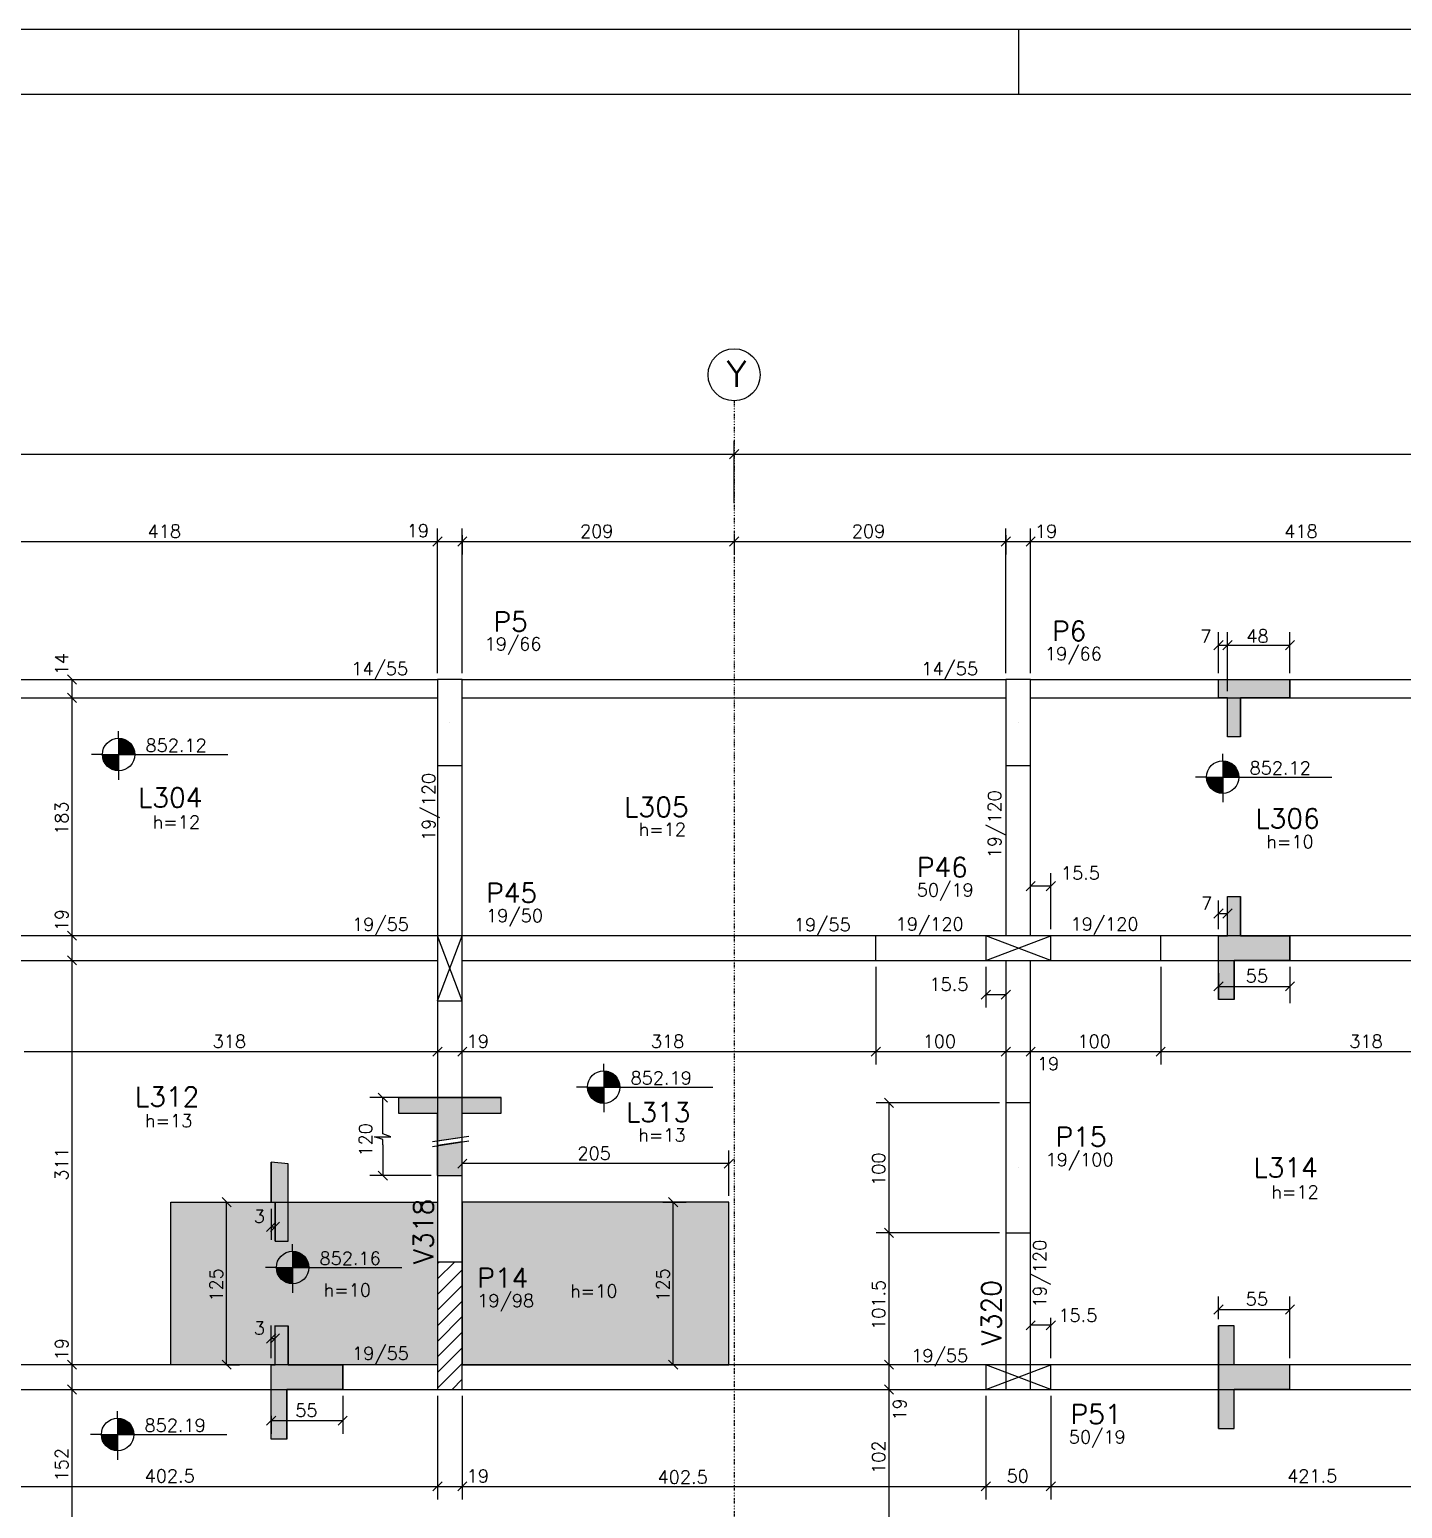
# Model space of a CAD drawing. Extents: x 515 to 6699, y 737 to 3707.
# Drawn here: x 2601 to 3656, y 2570 to 3707 of the extents above; entities that cross this region are included whole.
import ezdxf

# ---------------------------------------------------------------- set-up
doc = ezdxf.new("R2010")
doc.units = 0
doc.header["$MEASUREMENT"] = 0
doc.linetypes.add('ESTILO_TQS_0004', pattern=[2, 0.5, -0.4, 0.1, -0.4, 0.1, -0.5])
for name, color, linetype in [('1', 1, 'CONTINUOUS'), ('2', 2, 'CONTINUOUS'), ('3', 3, 'CONTINUOUS'), ('4', 4, 'CONTINUOUS'), ('6', 6, 'CONTINUOUS'), ('7', 7, 'CONTINUOUS'), ('8', 8, 'CONTINUOUS'), ('9', 9, 'CONTINUOUS')]:
    doc.layers.add(name, color=color, linetype=linetype)
doc.styles.get("Standard").update_dxf_attribs({"font": 'ROMANS.SHX'})

msp = doc.modelspace()

# ---------------------------------------------------------------- linework, layer by layer
at = {"layer": '1', "linetype": 'Continuous'}
for p, q in [((2914.3825, 2960.038), (2933.3825, 3010.038)), ((2933.3825, 2960.038), (2914.3825, 3010.038)), ((3335.8825, 2991.038), (3385.8825, 3010.038)), ((3385.8825, 2991.038), (3335.8825, 3010.038)), ((2910.467925, 2851.730224), (2938.433176, 2855.83434)), ((2910.467925, 2848.006061), (2938.433176, 2852.110176)), ((3335.8825, 2661.038), (3385.8825, 2680.038)), ((3385.8825, 2661.038), (3335.8825, 2680.038))]:
    msp.add_line(p, q, dxfattribs=at)
msp.add_lwpolyline([(514.61858, 736.941975), (6698.852905, 736.941975), (6698.852905, 3706.941975), (514.61858, 3706.941975), (514.61858, 736.941975)], dxfattribs=at)
at = {"layer": '2', "linetype": 'Continuous'}
for p, q in [((3138.846966, 3376.858025), (3145.918034, 3383.929093)), ((3138.846966, 3376.858025), (3145.918034, 3383.929093)), ((2910.846966, 3309.597604), (2917.918034, 3316.668672)), ((2910.846966, 3309.597604), (2917.918034, 3316.668672)), ((2929.846966, 3309.597604), (2936.918034, 3316.668672)), ((2929.846966, 3309.597604), (2936.918034, 3316.668672)), ((2929.846966, 3309.597604), (2936.918034, 3316.668672)), ((3138.846966, 3309.597604), (3145.918034, 3316.668672)), ((3138.846966, 3309.597604), (3145.918034, 3316.668672)), ((3347.846966, 3309.597604), (3354.918034, 3316.668672)), ((3347.846966, 3309.597604), (3354.918034, 3316.668672)), ((3347.846966, 3309.597604), (3354.918034, 3316.668672)), ((3366.846966, 3309.597604), (3373.918034, 3316.668672)), ((3366.846966, 3309.597604), (3373.918034, 3316.668672)), ((3511.262317, 3229.908119), (3518.333385, 3236.979187)), ((3518.262317, 3229.908119), (3525.333385, 3236.979187)), ((3518.262317, 3229.908119), (3525.333385, 3236.979187)), ((3566.262317, 3229.908119), (3573.333385, 3236.979187)), ((2636.84433, 3203.502466), (2629.773263, 3210.573534)), ((2636.84433, 3189.502466), (2629.773263, 3196.573534)), ((2636.84433, 3189.502466), (2629.773263, 3196.573534)), ((2923.8825, 3174.038), (2923.8825, 3174.038)), ((3360.8825, 3174.038), (3360.8825, 3174.038)), ((3373.918034, 3051.649836), (3366.846966, 3044.578768)), ((3389.418034, 3051.649836), (3382.346966, 3044.578768)), ((3511.262317, 3023.490405), (3518.333385, 3030.561473)), ((3518.262317, 3023.490405), (3525.333385, 3030.561473)), ((2636.84433, 3006.502466), (2629.773263, 3013.573534)), ((2636.84433, 3006.502466), (2629.773263, 3013.573534)), ((2636.84433, 2987.502466), (2629.773263, 2994.573534)), ((2636.84433, 2987.502466), (2629.773263, 2994.573534)), ((3511.262317, 2967.483467), (3518.333385, 2974.554535)), ((3566.262317, 2967.483467), (3573.333385, 2974.554535)), ((3332.346966, 2961.12674), (3339.418034, 2968.197808)), ((3347.846966, 2961.12674), (3354.918034, 2968.197808)), ((2910.846966, 2917.292242), (2917.918034, 2924.36331)), ((2910.846966, 2917.292242), (2917.918034, 2924.36331)), ((2929.846966, 2917.292242), (2936.918034, 2924.36331)), ((2929.846966, 2917.292242), (2936.918034, 2924.36331)), ((3247.846966, 2917.292242), (3254.918034, 2924.36331)), ((3247.846966, 2917.292242), (3254.918034, 2924.36331)), ((3347.846966, 2917.292242), (3354.918034, 2924.36331)), ((3347.846966, 2917.292242), (3354.918034, 2924.36331)), ((3366.846966, 2917.292242), (3373.918034, 2924.36331)), ((3366.846966, 2917.292242), (3373.918034, 2924.36331)), ((3466.846966, 2917.292242), (3473.918034, 2924.36331)), ((3466.846966, 2917.292242), (3473.918034, 2924.36331)), ((2875.740486, 2881.93779), (2868.669419, 2889.008857)), ((3265.029839, 2878.002466), (3257.958771, 2885.073534)), ((3265.029839, 2878.002466), (3257.958771, 2885.073534)), ((2936.918034, 2838.239998), (2929.846966, 2831.16893)), ((3141.918034, 2838.239998), (3134.846966, 2831.16893)), ((2875.740486, 2821.93779), (2868.669419, 2829.008857)), ((3360.8825, 2831.538), (3360.8825, 2831.538)), ((2755.685704, 2801.502466), (2748.614636, 2808.573534)), ((3099.123676, 2801.502466), (3092.052608, 2808.573534)), ((2782.867199, 2782.628406), (2789.938267, 2789.699474)), ((2785.867199, 2782.628406), (2792.938267, 2789.699474)), ((3265.029839, 2778.002466), (3257.958771, 2785.073534)), ((3265.029839, 2778.002466), (3257.958771, 2785.073534)), ((3511.262317, 2719.036682), (3518.333385, 2726.10775)), ((3566.262317, 2719.036682), (3573.333385, 2726.10775)), ((2923.8825, 2710.038), (2923.8825, 2710.038)), ((3373.918034, 2713.906885), (3366.846966, 2706.835818)), ((3389.418034, 2713.906885), (3382.346966, 2706.835818)), ((2782.867199, 2696.654847), (2789.938267, 2703.725915)), ((2785.867199, 2696.654847), (2792.938267, 2703.725915)), ((2636.84433, 2676.502466), (2629.773263, 2683.573534)), ((2636.84433, 2676.502466), (2629.773263, 2683.573534)), ((2636.84433, 2676.502466), (2629.773263, 2683.573534)), ((2755.685704, 2676.502466), (2748.614636, 2683.573534)), ((3099.123676, 2676.502466), (3092.052608, 2683.573534)), ((3265.029839, 2676.502466), (3257.958771, 2683.573534)), ((3265.029839, 2676.502466), (3257.958771, 2683.573534)), ((2636.84433, 2657.502466), (2629.773263, 2664.573534)), ((2636.84433, 2657.502466), (2629.773263, 2664.573534)), ((3265.029839, 2657.502466), (3257.958771, 2664.573534)), ((3265.029839, 2657.502466), (3257.958771, 2664.573534)), ((2789.938267, 2640.500066), (2782.867199, 2633.428998)), ((2844.938267, 2640.500066), (2837.867199, 2633.428998)), ((2910.846966, 2582.915112), (2917.918034, 2589.986179)), ((2910.846966, 2582.915112), (2917.918034, 2589.986179)), ((2929.846966, 2582.915112), (2936.918034, 2589.986179)), ((2929.846966, 2582.915112), (2936.918034, 2589.986179)), ((3332.346966, 2582.915112), (3339.418034, 2589.986179)), ((3332.346966, 2582.915112), (3339.418034, 2589.986179)), ((3382.346966, 2582.915112), (3389.418034, 2589.986179)), ((3382.346966, 2582.915112), (3389.418034, 2589.986179))]:
    msp.add_line(p, q, dxfattribs=at)
at = {"layer": '3', "linetype": 'Continuous'}
for p, q in [((3361.113723, 3706.941975), (3361.113723, 3656.942475)), ((2496.3825, 3207.038), (2914.3825, 3207.038)), ((2933.3825, 3207.038), (3351.3825, 3207.038)), ((3370.3825, 3207.038), (3788.3825, 3207.038)), ((2496.3825, 3193.038), (2914.3825, 3193.038)), ((2933.3825, 3193.038), (3351.3825, 3193.038)), ((3370.3825, 3193.038), (3788.3825, 3193.038)), ((2669.110199, 3161.867608), (2669.110199, 3167.372352)), ((2669.110199, 3161.867608), (2669.110199, 3136.867608)), ((2669.110199, 3161.260261), (2672.959324, 3161.260261)), ((2669.110199, 3160.467412), (2674.858662, 3160.467412)), ((2669.110199, 3159.674563), (2676.182457, 3159.674563)), ((2669.110199, 3158.881702), (2677.217718, 3158.881702)), ((2669.110199, 3158.088912), (2678.065058, 3158.088912)), ((2669.110199, 3157.296063), (2678.774067, 3157.296063)), ((2669.110199, 3156.503202), (2679.373403, 3156.503202)), ((2669.110199, 3155.710353), (2679.881426, 3155.710353)), ((2669.110199, 3154.917504), (2680.310579, 3154.917504)), ((2669.110199, 3154.124655), (2680.669638, 3154.124655)), ((2669.110199, 3153.331806), (2680.964943, 3153.331806)), ((2669.110199, 3152.539004), (2681.201216, 3152.539004)), ((2669.110199, 3151.746155), (2681.381794, 3151.746155)), ((2669.110199, 3150.953306), (2681.509205, 3150.953306)), ((2656.610199, 3149.367608), (2648.183495, 3149.367608)), ((2669.110151, 3148.574807), (2656.610151, 3148.574807)), ((2656.610199, 3149.367608), (2681.610199, 3149.367608)), ((2669.110151, 3147.781958), (2656.711145, 3147.781958)), ((2669.110151, 3146.989109), (2656.838509, 3146.989109)), ((2669.110151, 3146.19626), (2657.019134, 3146.19626)), ((2669.110151, 3145.403458), (2657.255407, 3145.403458)), ((2669.110151, 3144.610561), (2657.550713, 3144.610561)), ((2669.110151, 3143.81776), (2657.909771, 3143.81776)), ((2669.110151, 3143.024911), (2658.338924, 3143.024911)), ((2669.110151, 3142.232062), (2658.846947, 3142.232062)), ((2669.110151, 3141.439213), (2659.446331, 3141.439213)), ((2669.110151, 3140.646412), (2660.155292, 3140.646412)), ((2669.110151, 3139.853503), (2661.002632, 3139.853503)), ((2669.110199, 3150.160457), (2681.610199, 3150.160457)), ((2681.610199, 3149.367608), (2753.032948, 3149.367608)), ((3518.058872, 3144.475161), (3518.058872, 3149.979905)), ((3518.058872, 3144.475161), (3518.058872, 3119.475161)), ((3518.058872, 3143.867813), (3521.907997, 3143.867813)), ((3518.058872, 3143.074964), (3523.807335, 3143.074964)), ((3518.058872, 3142.282115), (3525.13113, 3142.282115)), ((3518.058872, 3141.489254), (3526.166391, 3141.489254)), ((3518.058872, 3140.696465), (3527.013731, 3140.696465)), ((3518.058872, 3139.903616), (3527.72274, 3139.903616)), ((2669.110151, 3139.060701), (2662.037893, 3139.060701)), ((2669.110151, 3138.267852), (2663.361689, 3138.267852)), ((2669.110151, 3137.475003), (2665.261074, 3137.475003)), ((2669.110199, 3136.867608), (2669.110199, 3129.999076)), ((3505.558872, 3131.975161), (3497.132168, 3131.975161)), ((3518.058824, 3131.182359), (3505.558824, 3131.182359)), ((3505.558872, 3131.975161), (3530.558872, 3131.975161)), ((3518.058824, 3130.38951), (3505.659818, 3130.38951)), ((3518.058824, 3129.596661), (3505.787182, 3129.596661)), ((3518.058824, 3128.803812), (3505.967808, 3128.803812)), ((3518.058824, 3128.011011), (3506.20408, 3128.011011)), ((3518.058872, 3139.110755), (3528.322077, 3139.110755)), ((3518.058872, 3138.317906), (3528.830099, 3138.317906)), ((3518.058872, 3137.525056), (3529.259252, 3137.525056)), ((3518.058872, 3136.732207), (3529.618311, 3136.732207)), ((3518.058872, 3135.939358), (3529.913616, 3135.939358)), ((3518.058872, 3135.146557), (3530.149889, 3135.146557)), ((3518.058872, 3134.353708), (3530.330467, 3134.353708)), ((3518.058872, 3133.560859), (3530.457878, 3133.560859)), ((3518.058872, 3132.76801), (3530.558872, 3132.76801)), ((3530.558872, 3131.975161), (3601.981621, 3131.975161)), ((3518.058824, 3127.218114), (3506.499386, 3127.218114)), ((3518.058824, 3126.425313), (3506.858444, 3126.425313)), ((3518.058824, 3125.632464), (3507.287597, 3125.632464)), ((3518.058824, 3124.839614), (3507.79562, 3124.839614)), ((3518.058824, 3124.046765), (3508.395004, 3124.046765)), ((3518.058824, 3123.253964), (3509.103966, 3123.253964)), ((3518.058824, 3122.461055), (3509.951305, 3122.461055)), ((3518.058824, 3121.668254), (3510.986566, 3121.668254)), ((3518.058824, 3120.875405), (3512.310362, 3120.875405)), ((3518.058824, 3120.082556), (3514.209747, 3120.082556)), ((3518.058872, 3119.475161), (3518.058872, 3112.606628)), ((3251.3825, 2991.038), (3251.3825, 3010.038)), ((3470.3825, 2991.038), (3470.3825, 3010.038)), ((3042.083525, 2906.067818), (3042.083525, 2911.572562)), ((3042.083525, 2906.067818), (3042.083525, 2881.067818)), ((3042.083525, 2905.460471), (3045.93265, 2905.460471)), ((3042.083525, 2904.667622), (3047.831987, 2904.667622)), ((3042.083525, 2903.874773), (3049.155783, 2903.874773)), ((3042.083525, 2903.081912), (3050.191044, 2903.081912)), ((3042.083525, 2902.289122), (3051.038384, 2902.289122)), ((3042.083525, 2901.496273), (3051.747393, 2901.496273)), ((3042.083525, 2900.703412), (3052.346729, 2900.703412)), ((3029.583525, 2893.567818), (3021.156821, 2893.567818)), ((3042.083477, 2892.775017), (3029.583477, 2892.775017)), ((3029.583525, 2893.567818), (3054.583525, 2893.567818)), ((3042.083477, 2891.982168), (3029.684471, 2891.982168)), ((3042.083477, 2891.189319), (3029.811834, 2891.189319)), ((3042.083477, 2890.39647), (3029.99246, 2890.39647)), ((3042.083477, 2889.603668), (3030.228733, 2889.603668)), ((3042.083525, 2899.910563), (3052.854752, 2899.910563)), ((3042.083525, 2899.117714), (3053.283905, 2899.117714)), ((3042.083525, 2898.324865), (3053.642963, 2898.324865)), ((3042.083525, 2897.532016), (3053.938269, 2897.532016)), ((3042.083525, 2896.739215), (3054.174542, 2896.739215)), ((3042.083525, 2895.946365), (3054.35512, 2895.946365)), ((3042.083525, 2895.153516), (3054.482531, 2895.153516)), ((3042.083525, 2894.360667), (3054.583525, 2894.360667)), ((3054.583525, 2893.567818), (3126.006274, 2893.567818)), ((3042.083477, 2888.810772), (3030.524038, 2888.810772)), ((3042.083477, 2888.01797), (3030.883097, 2888.01797)), ((3042.083477, 2887.225121), (3031.31225, 2887.225121)), ((3042.083477, 2886.432272), (3031.820273, 2886.432272)), ((3042.083477, 2885.639423), (3032.419657, 2885.639423)), ((3042.083477, 2884.846622), (3033.128618, 2884.846622)), ((3042.083477, 2884.053713), (3033.975958, 2884.053713)), ((3042.083477, 2883.260912), (3035.011219, 2883.260912)), ((3042.083477, 2882.468062), (3036.335014, 2882.468062)), ((3042.083477, 2881.675213), (3038.2344, 2881.675213)), ((3042.083525, 2881.067818), (3042.083525, 2874.199286)), ((2802.927009, 2767.299037), (2802.927009, 2772.803781)), ((2802.927009, 2767.299037), (2802.927009, 2742.299037)), ((2802.927009, 2766.691689), (2806.776134, 2766.691689)), ((2802.927009, 2765.89884), (2808.675472, 2765.89884)), ((2802.927009, 2765.105991), (2809.999267, 2765.105991)), ((2802.927009, 2764.31313), (2811.034528, 2764.31313)), ((2790.427009, 2754.799037), (2782.000305, 2754.799037)), ((2802.926962, 2754.006236), (2790.426962, 2754.006236)), ((2790.427009, 2754.799037), (2815.427009, 2754.799037)), ((2802.926962, 2753.213386), (2790.527956, 2753.213386)), ((2802.927009, 2763.520341), (2811.881868, 2763.520341)), ((2802.927009, 2762.727492), (2812.590877, 2762.727492)), ((2802.927009, 2761.934631), (2813.190214, 2761.934631)), ((2802.927009, 2761.141782), (2813.698236, 2761.141782)), ((2802.927009, 2760.348933), (2814.12739, 2760.348933)), ((2802.927009, 2759.556084), (2814.486448, 2759.556084)), ((2802.927009, 2758.763235), (2814.781753, 2758.763235)), ((2802.927009, 2757.970433), (2815.018026, 2757.970433)), ((2802.927009, 2757.177584), (2815.198604, 2757.177584)), ((2802.927009, 2756.384735), (2815.326015, 2756.384735)), ((2802.927009, 2755.591886), (2815.427009, 2755.591886)), ((2815.427009, 2754.799037), (2886.849758, 2754.799037)), ((2914.3825, 2746.091086), (2927.329414, 2759.038)), ((2914.3825, 2758.111901), (2915.308599, 2759.038)), ((2914.3825, 2734.070271), (2933.3825, 2753.070271)), ((2802.926962, 2752.420537), (2790.655319, 2752.420537)), ((2802.926962, 2751.627688), (2790.835945, 2751.627688)), ((2802.926962, 2750.834887), (2791.072218, 2750.834887)), ((2802.926962, 2750.04199), (2791.367523, 2750.04199)), ((2802.926962, 2749.249189), (2791.726581, 2749.249189)), ((2802.926962, 2748.45634), (2792.155735, 2748.45634)), ((2802.926962, 2747.663491), (2792.663757, 2747.663491)), ((2802.926962, 2746.870642), (2793.263141, 2746.870642)), ((2802.926962, 2746.07784), (2793.972103, 2746.07784)), ((2802.926962, 2745.284932), (2794.819442, 2745.284932)), ((2802.926962, 2744.49213), (2795.854704, 2744.49213)), ((2802.926962, 2743.699281), (2797.178499, 2743.699281)), ((2802.926962, 2742.906432), (2799.077884, 2742.906432)), ((2802.927009, 2742.299037), (2802.927009, 2735.430505)), ((2914.3825, 2722.049456), (2933.3825, 2741.049456)), ((2914.3825, 2710.02864), (2933.3825, 2729.02864)), ((2914.3825, 2698.007825), (2933.3825, 2717.007825)), ((2914.3825, 2685.98701), (2933.3825, 2704.98701)), ((2914.3825, 2673.966194), (2933.3825, 2692.966194)), ((2914.3825, 2661.945379), (2933.3825, 2680.945379)), ((2925.495936, 2661.038), (2933.3825, 2668.924564)), ((2668.349524, 2638.878794), (2668.349524, 2644.383538)), ((2668.349524, 2638.878794), (2668.349524, 2613.878794)), ((2668.349524, 2638.271446), (2672.198649, 2638.271446)), ((2668.349524, 2637.478597), (2674.097987, 2637.478597)), ((2668.349524, 2636.685748), (2675.421782, 2636.685748)), ((2668.349524, 2635.892887), (2676.457043, 2635.892887)), ((2668.349524, 2635.100097), (2677.304383, 2635.100097)), ((2668.349524, 2634.307248), (2678.013392, 2634.307248)), ((2668.349524, 2633.514387), (2678.612728, 2633.514387)), ((2668.349524, 2632.721538), (2679.120751, 2632.721538)), ((2668.349524, 2631.928689), (2679.549904, 2631.928689)), ((2668.349524, 2631.13584), (2679.908963, 2631.13584)), ((2668.349524, 2630.342991), (2680.204268, 2630.342991)), ((2668.349524, 2629.55019), (2680.440541, 2629.55019)), ((2668.349524, 2628.757341), (2680.621119, 2628.757341)), ((2668.349524, 2627.964492), (2680.74853, 2627.964492)), ((2655.849524, 2626.378794), (2647.42282, 2626.378794)), ((2668.349476, 2625.585992), (2655.849476, 2625.585992)), ((2655.849524, 2626.378794), (2680.849524, 2626.378794)), ((2668.349476, 2624.793143), (2655.95047, 2624.793143)), ((2668.349476, 2624.000294), (2656.077833, 2624.000294)), ((2668.349476, 2623.207445), (2656.258459, 2623.207445)), ((2668.349476, 2622.414644), (2656.494732, 2622.414644)), ((2668.349476, 2621.621747), (2656.790037, 2621.621747)), ((2668.349476, 2620.828945), (2657.149096, 2620.828945)), ((2668.349476, 2620.036096), (2657.578249, 2620.036096)), ((2668.349476, 2619.243247), (2658.086272, 2619.243247)), ((2668.349476, 2618.450398), (2658.685656, 2618.450398)), ((2668.349476, 2617.657597), (2659.394617, 2617.657597)), ((2668.349476, 2616.864688), (2660.241957, 2616.864688)), ((2668.349524, 2627.171643), (2680.849524, 2627.171643)), ((2680.849524, 2626.378794), (2752.272273, 2626.378794)), ((2668.349476, 2616.071887), (2661.277218, 2616.071887)), ((2668.349476, 2615.279038), (2662.601013, 2615.279038)), ((2668.349476, 2614.486189), (2664.500399, 2614.486189)), ((2668.349524, 2613.878794), (2668.349524, 2607.010261))]:
    msp.add_line(p, q, dxfattribs=at)
for points in [[(2914.3825, 3141.038), (2914.3825, 3010.038)], [(2933.3825, 3010.038), (2933.3825, 3141.038)], [(3351.3825, 3141.038), (3351.3825, 3010.038)], [(3370.3825, 3010.038), (3370.3825, 3141.038)], [(2914.3825, 3010.038), (2511.8825, 3010.038)], [(3351.3825, 3010.038), (2933.3825, 3010.038)], [(3788.3825, 3010.038), (3370.3825, 3010.038)], [(2511.8825, 2991.038), (2914.3825, 2991.038)], [(2914.3825, 2991.038), (2914.3825, 2759.038)], [(2933.3825, 2991.038), (3351.3825, 2991.038)], [(2933.3825, 2759.038), (2933.3825, 2991.038)], [(3351.3825, 2991.038), (3351.3825, 2881.538)], [(3370.3825, 2991.038), (3788.3825, 2991.038)], [(3370.3825, 2881.538), (3370.3825, 2991.038)], [(3351.3825, 2781.538), (3351.3825, 2661.038)], [(3370.3825, 2661.038), (3370.3825, 2781.538)], [(2914.3825, 2680.038), (2496.3825, 2680.038)], [(3351.3825, 2680.038), (2933.3825, 2680.038)], [(3788.3825, 2680.038), (3370.3825, 2680.038)], [(2496.3825, 2661.038), (2914.3825, 2661.038)], [(2933.3825, 2661.038), (3360.8825, 2661.038)], [(3360.8825, 2661.038), (3797.8825, 2661.038)]]:
    msp.add_lwpolyline(points, dxfattribs=at)
at = {"layer": '3', "linetype": 'ESTILO_TQS_0004'}
for points in [[(2709.3825, 2805.038), (2914.3825, 2805.038), (2914.3825, 2680.038), (2709.3825, 2680.038), (2709.3825, 2805.038)], [(3138.3825, 2805.038), (2933.3825, 2805.038), (2933.3825, 2680.038), (3138.3825, 2680.038), (3138.3825, 2805.038)]]:
    msp.add_lwpolyline(points, dxfattribs=at)
at = {"layer": '3', "linetype": 'Continuous'}
for centre, radius in [((3142.3825, 3441.421115), 20), ((2669.110199, 3149.367608), 12.5), ((3518.058872, 3131.975161), 12.5), ((3042.083525, 2893.567818), 12.5), ((2802.927009, 2754.799037), 12.5), ((2668.349524, 2626.378794), 12.5)]:
    msp.add_circle(centre, radius, dxfattribs=at)
at = {"layer": '6', "linetype": 'Continuous'}
for p, q in [((3514.797851, 3193.038), (3514.797851, 3207.038)), ((3514.797851, 3207.038), (3569.797851, 3207.038)), ((3569.797851, 3193.038), (3569.797851, 3207.038)), ((3514.797851, 3193.038), (3521.797851, 3193.038)), ((3521.797851, 3163.038), (3521.797851, 3193.038)), ((3531.797851, 3163.038), (3531.797851, 3193.038)), ((3531.797851, 3193.038), (3569.797851, 3193.038)), ((3521.797851, 3163.038), (3521.797851, 3163.038)), ((3521.797851, 3010.038), (3521.797851, 3040.038)), ((3531.797851, 3010.038), (3531.797851, 3040.038)), ((3514.797851, 2991.038), (3514.797851, 3010.038)), ((3514.797851, 3010.038), (3521.797851, 3010.038)), ((3521.797851, 3010.038), (3521.797851, 3010.038)), ((3531.797851, 3010.038), (3569.797851, 3010.038)), ((3569.797851, 2991.038), (3569.797851, 3010.038)), ((3514.797851, 2961.038), (3514.797851, 2991.038)), ((3526.797851, 2961.038), (3526.797851, 2991.038)), ((3526.797851, 2991.038), (3569.797851, 2991.038)), ((2884.3825, 2885.473324), (2914.3825, 2885.473324)), ((2914.3825, 2885.473324), (2933.3825, 2885.473324)), ((2933.3825, 2885.473324), (2963.3825, 2885.473324)), ((2884.3825, 2873.473324), (2914.3825, 2873.473324)), ((2914.3825, 2825.473324), (2914.3825, 2873.473324)), ((2933.3825, 2825.473324), (2933.3825, 2873.473324)), ((2933.3825, 2873.473324), (2963.3825, 2873.473324)), ((2786.402733, 2805.038), (2786.402733, 2835.931727)), ((2799.402733, 2775.038), (2799.402733, 2834.629581)), ((2914.3825, 2825.473324), (2933.3825, 2825.473324)), ((2786.402733, 2805.038), (2789.402733, 2805.038)), ((2789.402733, 2775.038), (2789.402733, 2805.038)), ((2789.402733, 2680.038), (2789.402733, 2710.038)), ((2799.402733, 2680.038), (2799.402733, 2710.038)), ((3514.797851, 2680.038), (3514.797851, 2710.038)), ((3526.797851, 2680.038), (3526.797851, 2710.038)), ((2786.402733, 2661.038), (2786.402733, 2680.038)), ((2786.402733, 2680.038), (2789.402733, 2680.038)), ((2799.402733, 2680.038), (2841.402733, 2680.038)), ((2841.402733, 2661.038), (2841.402733, 2680.038)), ((3514.797851, 2661.038), (3514.797851, 2680.038)), ((3569.797851, 2680.038), (3526.797851, 2680.038)), ((3569.797851, 2661.038), (3569.797851, 2680.038)), ((2786.402733, 2622.86278), (2786.402733, 2661.038)), ((2798.402733, 2622.86278), (2798.402733, 2661.038)), ((2798.402733, 2661.038), (2841.402733, 2661.038)), ((3514.797851, 2631.038), (3514.797851, 2661.038)), ((3526.797851, 2631.038), (3526.797851, 2661.038)), ((3569.797851, 2661.038), (3526.797851, 2661.038))]:
    msp.add_line(p, q, dxfattribs=at)
msp.add_lwpolyline([(664.621047, 786.94355), (6648.857311, 786.94355), (6648.857311, 3656.942475), (664.621047, 3656.942475), (664.621047, 786.94355)], dxfattribs=at)
at = {"layer": '7', "linetype": 'Continuous'}
for points in [[(2914.3825, 3141.038), (2933.3825, 3141.038), (2933.3825, 3207.038), (2914.3825, 3207.038), (2914.3825, 3141.038)], [(3351.3825, 3141.038), (3370.3825, 3141.038), (3370.3825, 3207.038), (3351.3825, 3207.038), (3351.3825, 3141.038)], [(2914.3825, 2960.038), (2933.3825, 2960.038), (2933.3825, 3010.038), (2914.3825, 3010.038), (2914.3825, 2960.038)], [(3335.8825, 2991.038), (3385.8825, 2991.038), (3385.8825, 3010.038), (3335.8825, 3010.038), (3335.8825, 2991.038)], [(3351.3825, 2781.538), (3370.3825, 2781.538), (3370.3825, 2881.538), (3351.3825, 2881.538), (3351.3825, 2781.538)], [(2914.3825, 2661.038), (2933.3825, 2661.038), (2933.3825, 2759.038), (2914.3825, 2759.038), (2914.3825, 2661.038)], [(3335.8825, 2661.038), (3385.8825, 2661.038), (3385.8825, 2680.038), (3335.8825, 2680.038), (3335.8825, 2661.038)]]:
    msp.add_lwpolyline(points, dxfattribs=at)
at = {"layer": '8', "linetype": 'Continuous'}
for points in [[(3514.797851, 3207.038), (3569.797851, 3207.038), (3569.797851, 3193.038), (3531.797851, 3193.038), (3531.797851, 3163.038), (3521.797851, 3163.038), (3521.797851, 3193.038), (3514.797851, 3193.038), (3514.797851, 3207.038)], [(3521.797851, 3040.038), (3531.797851, 3040.038), (3531.797851, 3010.038), (3569.797851, 3010.038), (3569.797851, 2991.038), (3526.797851, 2991.038), (3526.797851, 2961.038), (3514.797851, 2961.038), (3514.797851, 3010.038), (3521.797851, 3010.038), (3521.797851, 3040.038)], [(2884.3825, 2885.473324), (2884.3825, 2873.473324), (2914.3825, 2873.473324), (2914.3825, 2852.304718), (2933.3825, 2855.093114), (2933.3825, 2873.473324), (2963.3825, 2873.473324), (2963.3825, 2885.473324), (2884.3825, 2885.473324)], [(2914.3825, 2825.473324), (2933.3825, 2825.473324), (2933.3825, 2851.36895), (2914.3825, 2848.580555), (2914.3825, 2825.473324)], [(2786.402733, 2835.931727), (2786.402733, 2805.038), (2789.402733, 2805.038), (2789.402733, 2775.038), (2799.402733, 2775.038), (2799.402733, 2834.629581), (2786.402733, 2835.931727)], [(2799.402733, 2710.038), (2799.402733, 2680.038), (2841.402733, 2680.038), (2841.402733, 2661.038), (2798.402733, 2661.038), (2798.402733, 2622.86278), (2789.402733, 2622.86278), (2786.402733, 2622.86278), (2786.402733, 2680.038), (2789.402733, 2680.038), (2789.402733, 2710.038), (2799.402733, 2710.038)], [(3514.797851, 2631.038), (3526.797851, 2631.038), (3526.797851, 2661.038), (3569.797851, 2661.038), (3569.797851, 2680.038), (3526.797851, 2680.038), (3526.797851, 2710.038), (3514.797851, 2710.038), (3514.797851, 2631.038)]]:
    msp.add_lwpolyline(points, dxfattribs=at)
for points in [[(3514.797851, 3193.038), (3569.797851, 3207.038), (3521.797851, 3193.038)], [(3514.797851, 3193.038), (3514.797851, 3207.038), (3569.797851, 3207.038)], [(3521.797851, 3193.038), (3569.797851, 3207.038), (3531.797851, 3193.038)], [(3531.797851, 3193.038), (3569.797851, 3207.038), (3569.797851, 3193.038)], [(3521.797851, 3163.038), (3531.797851, 3193.038), (3531.797851, 3163.038)], [(3521.797851, 3193.038), (3531.797851, 3193.038), (3521.797851, 3163.038)], [(3521.797851, 3010.038), (3521.797851, 3040.038), (3531.797851, 3040.038)], [(3521.797851, 3010.038), (3531.797851, 3040.038), (3526.797851, 2991.038)], [(3531.797851, 3010.038), (3526.797851, 2991.038), (3531.797851, 3040.038)], [(3521.797851, 3010.038), (3526.797851, 2961.038), (3514.797851, 2961.038)], [(3521.797851, 3010.038), (3514.797851, 2961.038), (3514.797851, 3010.038)], [(3521.797851, 3010.038), (3526.797851, 2991.038), (3526.797851, 2961.038)], [(3531.797851, 3010.038), (3569.797851, 2991.038), (3526.797851, 2991.038)], [(3531.797851, 3010.038), (3569.797851, 3010.038), (3569.797851, 2991.038)], [(2884.3825, 2873.473324), (2914.3825, 2873.473324), (2884.3825, 2885.473324)], [(2914.3825, 2873.473324), (2963.3825, 2885.473324), (2884.3825, 2885.473324)], [(2963.3825, 2885.473324), (2914.3825, 2873.473324), (2933.3825, 2873.473324)], [(2963.3825, 2873.473324), (2963.3825, 2885.473324), (2933.3825, 2873.473324)], [(2914.3825, 2873.473324), (2914.3825, 2852.304718), (2933.3825, 2873.473324)], [(2914.3825, 2852.304718), (2933.3825, 2855.093114), (2933.3825, 2873.473324)], [(2933.3825, 2825.473324), (2933.3825, 2851.36895), (2914.3825, 2825.473324)], [(2933.3825, 2851.36895), (2914.3825, 2848.580555), (2914.3825, 2825.473324)], [(2914.3825, 2825.473324), (2914.3825, 2825.473324), (2914.3825, 2848.580555)], [(2799.402733, 2834.629581), (2786.402733, 2835.931727), (2789.402733, 2805.038)], [(2786.402733, 2835.931727), (2786.402733, 2805.038), (2789.402733, 2805.038)], [(2799.402733, 2775.038), (2799.402733, 2834.629581), (2789.402733, 2805.038)], [(2789.402733, 2775.038), (2799.402733, 2775.038), (2789.402733, 2805.038)], [(2789.402733, 2680.038), (2799.402733, 2710.038), (2789.402733, 2622.86278)], [(2799.402733, 2710.038), (2798.402733, 2661.038), (2789.402733, 2622.86278)], [(2789.402733, 2680.038), (2789.402733, 2710.038), (2799.402733, 2710.038)], [(2798.402733, 2661.038), (2799.402733, 2710.038), (2799.402733, 2680.038)], [(3526.797851, 2631.038), (3526.797851, 2710.038), (3514.797851, 2710.038)], [(3526.797851, 2631.038), (3514.797851, 2710.038), (3514.797851, 2631.038)], [(3526.797851, 2631.038), (3526.797851, 2710.038), (3526.797851, 2661.038)], [(3526.797851, 2710.038), (3526.797851, 2680.038), (3526.797851, 2661.038)], [(2786.402733, 2622.86278), (2789.402733, 2680.038), (2789.402733, 2622.86278)], [(2786.402733, 2622.86278), (2786.402733, 2680.038), (2789.402733, 2680.038)], [(2841.402733, 2661.038), (2798.402733, 2661.038), (2799.402733, 2680.038)], [(2841.402733, 2680.038), (2841.402733, 2661.038), (2799.402733, 2680.038)], [(3569.797851, 2661.038), (3526.797851, 2680.038), (3526.797851, 2661.038)], [(3569.797851, 2661.038), (3569.797851, 2680.038), (3526.797851, 2680.038)], [(2798.402733, 2661.038), (2798.402733, 2622.86278), (2789.402733, 2622.86278)]]:
    msp.add_solid(points, dxfattribs=at)
at = {"layer": '9', "linetype": 'ESTILO_TQS_0004'}
msp.add_line((3142.3825, 3421.421115), (3142.3825, 1824.699591), dxfattribs=at)
at = {"layer": '9', "linetype": 'Continuous'}
for p, q in [((3142.3825, 3342.727201), (3142.3825, 3390.393559)), ((1178.8825, 3380.393559), (3142.3825, 3380.393559)), ((3142.3825, 3380.393559), (4668.8825, 3380.393559)), ((2914.3825, 3212.038), (2914.3825, 3323.133138)), ((2933.3825, 3212.038), (2933.3825, 3323.133138)), ((3351.3825, 3212.038), (3351.3825, 3323.133138)), ((3370.3825, 3212.038), (3370.3825, 3323.133138)), ((2496.3825, 3313.133138), (2914.3825, 3313.133138)), ((2914.3825, 3313.133138), (2933.3825, 3313.133138)), ((2933.3825, 3318.133138), (2933.3825, 3303.133138)), ((2933.3825, 3313.133138), (3142.3825, 3313.133138)), ((3142.3825, 3318.030586), (3142.3825, 3303.133138)), ((3142.3825, 3313.133138), (3351.3825, 3313.133138)), ((3351.3825, 3318.133138), (3351.3825, 3303.133138)), ((3351.3825, 3313.133138), (3370.3825, 3313.133138)), ((3370.3825, 3313.133138), (3788.3825, 3313.133138)), ((3514.797851, 3212.038), (3514.797851, 3243.443653)), ((3521.797851, 3198.038), (3521.797851, 3243.443653)), ((3569.797851, 3212.038), (3569.797851, 3243.443653)), ((3514.797851, 3233.443653), (3521.797851, 3233.443653)), ((3521.797851, 3233.443653), (3569.797851, 3233.443653)), ((2633.308797, 3193.038), (2633.308797, 3207.038)), ((2633.308797, 3010.038), (2633.308797, 3193.038)), ((3370.3825, 3033.258813), (3370.3825, 3058.114302)), ((3385.8825, 3015.038), (3385.8825, 3058.114302)), ((3385.8825, 3048.114302), (3370.3825, 3048.114302)), ((3514.797851, 3015.038), (3514.797851, 3037.025939)), ((3521.797851, 3020.604303), (3521.797851, 3037.025939)), ((3514.797851, 3027.025939), (3521.797851, 3027.025939)), ((2633.308797, 2991.038), (2633.308797, 3010.038)), ((2633.308797, 2680.038), (2633.308797, 2991.038)), ((3251.3825, 2986.038), (3251.3825, 2910.827776)), ((3335.8825, 2986.038), (3335.8825, 2954.662274)), ((3470.3825, 2986.038), (3470.3825, 2910.827776)), ((3470.3825, 2981.038), (3470.3825, 2910.827776)), ((3514.797851, 2981.134623), (3514.797851, 2961.019001)), ((3569.797851, 2986.038), (3569.797851, 2958.087314)), ((3351.3825, 2970.249984), (3351.3825, 2954.662274)), ((3514.797851, 2971.019001), (3569.797851, 2971.019001)), ((3335.8825, 2964.662274), (3351.3825, 2964.662274)), ((2596.3825, 2920.827776), (2914.3825, 2920.827776)), ((2914.3825, 2920.827776), (2933.3825, 2920.827776)), ((2933.3825, 2920.827776), (3251.3825, 2920.827776)), ((3251.3825, 2920.827776), (3351.3825, 2920.827776)), ((3351.3825, 2920.827776), (3370.3825, 2920.827776)), ((3370.3825, 2920.827776), (3470.3825, 2920.827776)), ((3470.3825, 2920.827776), (3788.3825, 2920.827776)), ((2885.873705, 2885.473324), (2862.204953, 2885.473324)), ((2872.204953, 2861.661047), (2872.204953, 2885.473324)), ((3346.3825, 2881.538), (3251.494305, 2881.538)), ((3261.494305, 2781.538), (3261.494305, 2881.538)), ((2872.204953, 2849.210181), (2872.204953, 2825.473324)), ((2933.3825, 2830.473324), (2933.3825, 2844.704464)), ((3138.3825, 2810.038), (3138.3825, 2844.704464)), ((3138.3825, 2834.704464), (2933.3825, 2834.704464)), ((2909.3825, 2825.473324), (2862.204953, 2825.473324)), ((2744.017092, 2805.038), (2762.15017, 2805.038)), ((2752.15017, 2680.038), (2752.15017, 2805.038)), ((2786.402733, 2800.038), (2786.402733, 2776.16394)), ((3087.455064, 2805.038), (3105.588142, 2805.038)), ((3095.588142, 2680.038), (3095.588142, 2805.038)), ((2789.402733, 2787.047046), (2789.402733, 2776.16394)), ((2786.402733, 2786.16394), (2789.402733, 2786.16394)), ((3346.3825, 2781.538), (3251.494305, 2781.538)), ((3261.494305, 2680.038), (3261.494305, 2781.538)), ((3514.797851, 2715.038), (3514.797851, 2732.572216)), ((3569.797851, 2685.038), (3569.797851, 2732.572216)), ((3514.797851, 2722.572216), (3569.797851, 2722.572216)), ((2786.402733, 2685.038), (2786.402733, 2710.190381)), ((2789.402733, 2701.279504), (2789.402733, 2710.190381)), ((3385.8825, 2710.371352), (3370.3825, 2710.371352)), ((3385.8825, 2685.038), (3385.8825, 2716.124358)), ((2786.402733, 2700.190381), (2789.402733, 2700.190381)), ((2633.308797, 2661.038), (2633.308797, 2680.038)), ((2751.762241, 2680.038), (2762.15017, 2680.038)), ((3095.200213, 2680.038), (3105.588142, 2680.038)), ((3262.044043, 2680.038), (3251.494305, 2680.038)), ((3261.494305, 2661.038), (3261.494305, 2680.038)), ((2633.308797, 2509.038), (2633.308797, 2661.038)), ((2841.402733, 2656.038), (2841.402733, 2626.964532)), ((2914.3825, 2656.038), (2914.3825, 2576.450645)), ((2933.3825, 2656.038), (2933.3825, 2576.450645)), ((3261.494305, 2559.038), (3261.494305, 2661.038)), ((3265.510646, 2661.038), (3271.494305, 2661.038)), ((3335.8825, 2656.038), (3335.8825, 2576.450645)), ((3385.8825, 2656.038), (3385.8825, 2576.450645)), ((2786.402733, 2640.655371), (2786.402733, 2626.964532)), ((2841.402733, 2636.964532), (2786.402733, 2636.964532)), ((2511.882476, 2586.450645), (2914.3825, 2586.450645)), ((2914.3825, 2586.450645), (2933.3825, 2586.450645)), ((2933.3825, 2586.450645), (3335.8825, 2586.450645)), ((3335.8825, 2586.450645), (3385.8825, 2586.450645)), ((3385.8825, 2586.450645), (3807.3825, 2586.450645))]:
    msp.add_line(p, q, dxfattribs=at)
for points in [[(2872.204953, 2849.210181), (2872.204953, 2853.360478), (2865.97952, 2855.435614), (2878.430385, 2855.435614), (2872.204953, 2857.510762), (2872.204953, 2861.661047)], [(2709.3825, 2805.038), (2914.3825, 2805.038), (2914.3825, 2680.038), (2709.3825, 2680.038), (2709.3825, 2805.038)], [(2933.3825, 2680.038), (3138.3825, 2680.038), (3138.3825, 2805.038), (2933.3825, 2805.038), (2933.3825, 2680.038)]]:
    msp.add_lwpolyline(points, dxfattribs=at)
for points in [[(2914.3825, 2805.038), (2914.3825, 2680.038), (2709.3825, 2805.038)], [(2914.3825, 2680.038), (2709.3825, 2680.038), (2709.3825, 2805.038)], [(2709.3825, 2805.038), (2709.3825, 2805.038), (2709.3825, 2680.038)], [(3138.3825, 2680.038), (3138.3825, 2805.038), (2933.3825, 2680.038)], [(3138.3825, 2805.038), (2933.3825, 2805.038), (2933.3825, 2680.038)], [(2933.3825, 2680.038), (2933.3825, 2680.038), (2933.3825, 2805.038)]]:
    msp.add_solid(points, dxfattribs=at)

# ---------------------------------------------------------------- texts
at = {"layer": '2', "linetype": 'Continuous'}
for s, p in [('418', (2691.3825, 3316.133138)), ('19', (2890.72147, 3316.476379)), ('209', (3023.8825, 3316.133138)), ('209', (3232.8825, 3316.133138)), ('19', (3373.71583, 3316.133138)), ('418', (3565.3825, 3316.133138)), ('7', (3500.837027, 3235.254556)), ('48', (3536.246599, 3235.426569)), ('15.5', (3393.718414, 3053.212849)), ('7', (3501.464521, 3030.025939)), ('55', (3535.797851, 2974.019001)), ('15.5', (3292.54917, 2967.662274)), ('318', (2741.3825, 2923.827776)), ('19', (2936.71583, 2923.827776)), ('318', (3078.3825, 2923.827776)), ('100', (3287.3825, 2923.827776)), ('100', (3406.3825, 2923.827776)), ('318', (3615.3825, 2923.827776)), ('19', (3375.214759, 2906.590093)), ('205', (3021.8825, 2837.704464)), ('3', (2773.069403, 2789.16394)), ('55', (3535.797851, 2725.572216)), ('15.5', (3391.699898, 2713.085286)), ('3', (2773.069403, 2703.190381)), ('55', (2804.902733, 2639.964532)), ('402.5', (2689.132488, 2589.450645)), ('19', (2936.71583, 2589.450645)), ('402.5', (3083.532457, 2588.583444)), ('50', (3351.8825, 2589.450645)), ('421.5', (3567.6325, 2589.450645))]:
    msp.add_text(s, height=10, dxfattribs=at).set_placement(p)
for s, p in [('14', (2630.308797, 3210.37133)), ('183', (2630.308797, 3087.538)), ('19', (2630.308797, 3013.37133)), ('120', (2863.971041, 2840.12403)), ('311', (2630.308797, 2821.538)), ('100', (3258.494305, 2817.538)), ('125', (2749.15017, 2728.538)), ('125', (3092.588142, 2728.538)), ('101.5', (3258.494305, 2706.788)), ('19', (2630.308797, 2683.37133)), ('19', (3274.665058, 2637.051714)), ('102', (3258.494305, 2596.038)), ('152', (2630.308797, 2590.31495))]:
    msp.add_text(s, height=10, rotation=90, dxfattribs=at).set_placement(p)
at = {"layer": '3', "linetype": 'Continuous'}
for s, p in [('19/66', (2950.543422, 3229.415269)), ('19/66', (3381.405286, 3221.809935)), ('14/55', (2847.998384, 3210.469908)), ('14/55', (3286.255125, 3210.367601)), ('852.12', (2689.768018, 3151.435014)), ('852.12', (3538.716691, 3134.042566)), ('h=12', (2695.367455, 3092.340631)), ('h=12', (3068.981763, 3086.707473)), ('h=10', (3551.567697, 3077.254683)), ('50/19', (3282.888784, 3040.198465)), ('19/55', (2848.574597, 3013.788)), ('19/50', (2951.726897, 3020.437003)), ('19/120', (3266.596553, 3013.932287)), ('19/120', (3401.096553, 3013.932287)), ('19/55', (3188.331697, 3013.452661)), ('852.19', (3062.741344, 2895.635224)), ('h=13', (2689.363669, 2862.6311)), ('h=13', (3068.655885, 2851.630957)), ('19/100', (3381.894106, 2832.823053)), ('h=12', (3555.50689, 2807.955506)), ('852.16', (2823.584829, 2756.866443)), ('h=10', (2826.739901, 2732.447175)), ('h=10', (3016.295554, 2731.664355)), ('19/98', (2944.894106, 2724.395034)), ('19/55', (2848.574597, 2683.788)), ('19/55', (3278.611211, 2682.077248)), ('852.19', (2689.007343, 2628.446199)), ('50/19', (3399.778499, 2619.47739))]:
    msp.add_text(s, height=10, dxfattribs=at).set_placement(p)
for p in [(2912.480855, 3082.938456), (3347.6325, 3069.630303), (3382.454181, 2723.871366)]:
    msp.add_text('19/120', height=10, rotation=90, dxfattribs=at).set_placement(p)
at = {"layer": '4', "linetype": 'Continuous'}
for s, p in [('P5', (2957.414212, 3244.07173)), ('P6', (3386.818988, 3236.809935)), ('L304', (2684.096505, 3108.747423)), ('L305', (3057.891635, 3101.489447)), ('L306', (3543.231397, 3092.691627)), ('P46', (3282.888784, 3055.198465)), ('P45', (2951.726897, 3035.437003)), ('L312', (2681.678834, 2878.670496)), ('L313', (3059.332372, 2866.766255)), ('P15', (3389.529195, 2847.823053)), ('L314', (3541.708091, 2824.209625)), ('P14', (2944.894106, 2739.395034)), ('P51', (3401.104812, 2634.47739))]:
    msp.add_text(s, height=15, dxfattribs=at).set_placement(p)
for s, p in [('V318', (2910.938002, 2757.540889)), ('V320', (3347.6325, 2695.038))]:
    msp.add_text(s, height=15, rotation=90, dxfattribs=at).set_placement(p)
at = {"layer": '6', "linetype": 'Continuous'}
msp.add_text('Y', height=20, dxfattribs=at).set_placement((3136.393217, 3432.056935))

doc.saveas('drawing.dxf')
